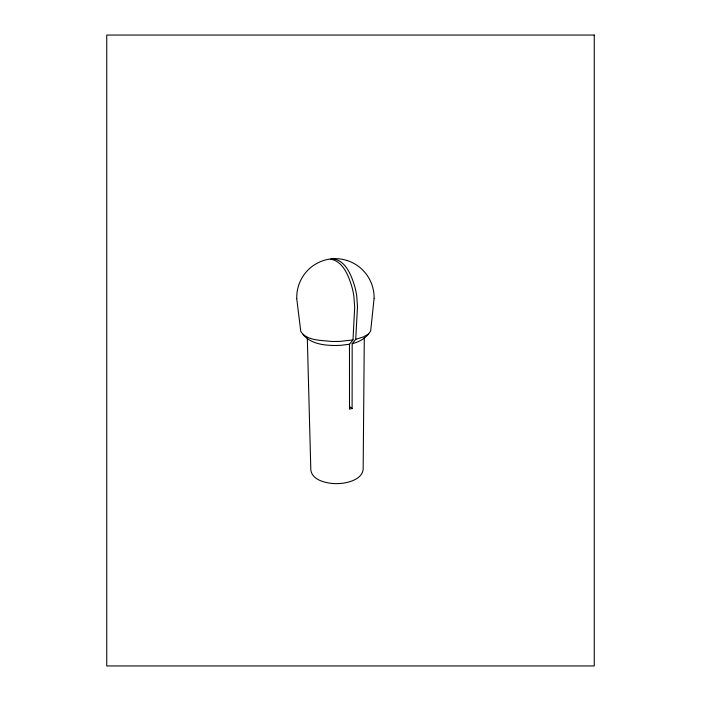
<?xml version="1.0" encoding="UTF-8"?>
<svg xmlns="http://www.w3.org/2000/svg" width="701" height="701" viewBox="0 0 701 701"><rect width="100%" height="100%" fill="white"/><g stroke="black" fill="none" stroke-linecap="round" stroke-linejoin="round"><path stroke-width="1.05" d="M330.399 259.125C343.218 261.193 348.502 275.896 351.884 286.753A81.693 81.693 0 0 1 353.847 295.953L354.688 307.371L352.989 339.906L349.466 344.235L349.501 409.174L352.112 408.455L352.182 343.656L355.731 339.337L357.492 306.872L356.713 295.761A80.764 80.764 0 0 0 354.855 286.814C351.473 275.659 345.751 259.817 332.195 258.8A9.139 9.139 0 0 0 330.399 259.125A9.306 9.306 0 0 0 328.585 259.265A38.529 38.529 0 0 0 311.919 266.608A38.8 38.8 0 0 0 308.177 269.867A38.783 38.783 0 0 0 296.76 298.67M364.292 337.61L363.162 469.372C362.18 478.003 352.13 481.534 344.734 482.919A47.922 47.922 0 0 1 330.784 483.296C322.995 482.288 312.12 479.133 310.823 470.082L307.318 338.092M374.097 298.398L370.733 330.346A3.777 3.777 0 0 1 370.601 331.021C366.93 337.654 359.455 342.018 352.182 343.656M368.533 333.939L363.425 336.918L355.731 339.337M352.989 339.906L340.563 341.352A111.985 111.985 0 0 1 331.065 341.422C321.137 340.151 307.117 340.923 300.869 331.599A3.785 3.785 0 0 1 300.72 330.916L296.768 298.933M349.466 344.235L340.966 345.295A87.599 87.599 0 0 1 330.346 345.356C320.375 344.866 309.754 342.579 302.998 334.482M347.267 260.562L348.099 260.842A38.8 38.8 0 0 1 362.224 269.552L364.599 272.058A38.949 38.949 0 0 1 374.106 298.135M349.501 406.598L352.112 408.455M332.204 258.792A38.529 38.529 0 0 1 347.267 260.562M594.255 35.05L106.745 35.05L106.745 665.95L594.255 665.95L594.255 35.05"/></g></svg>
